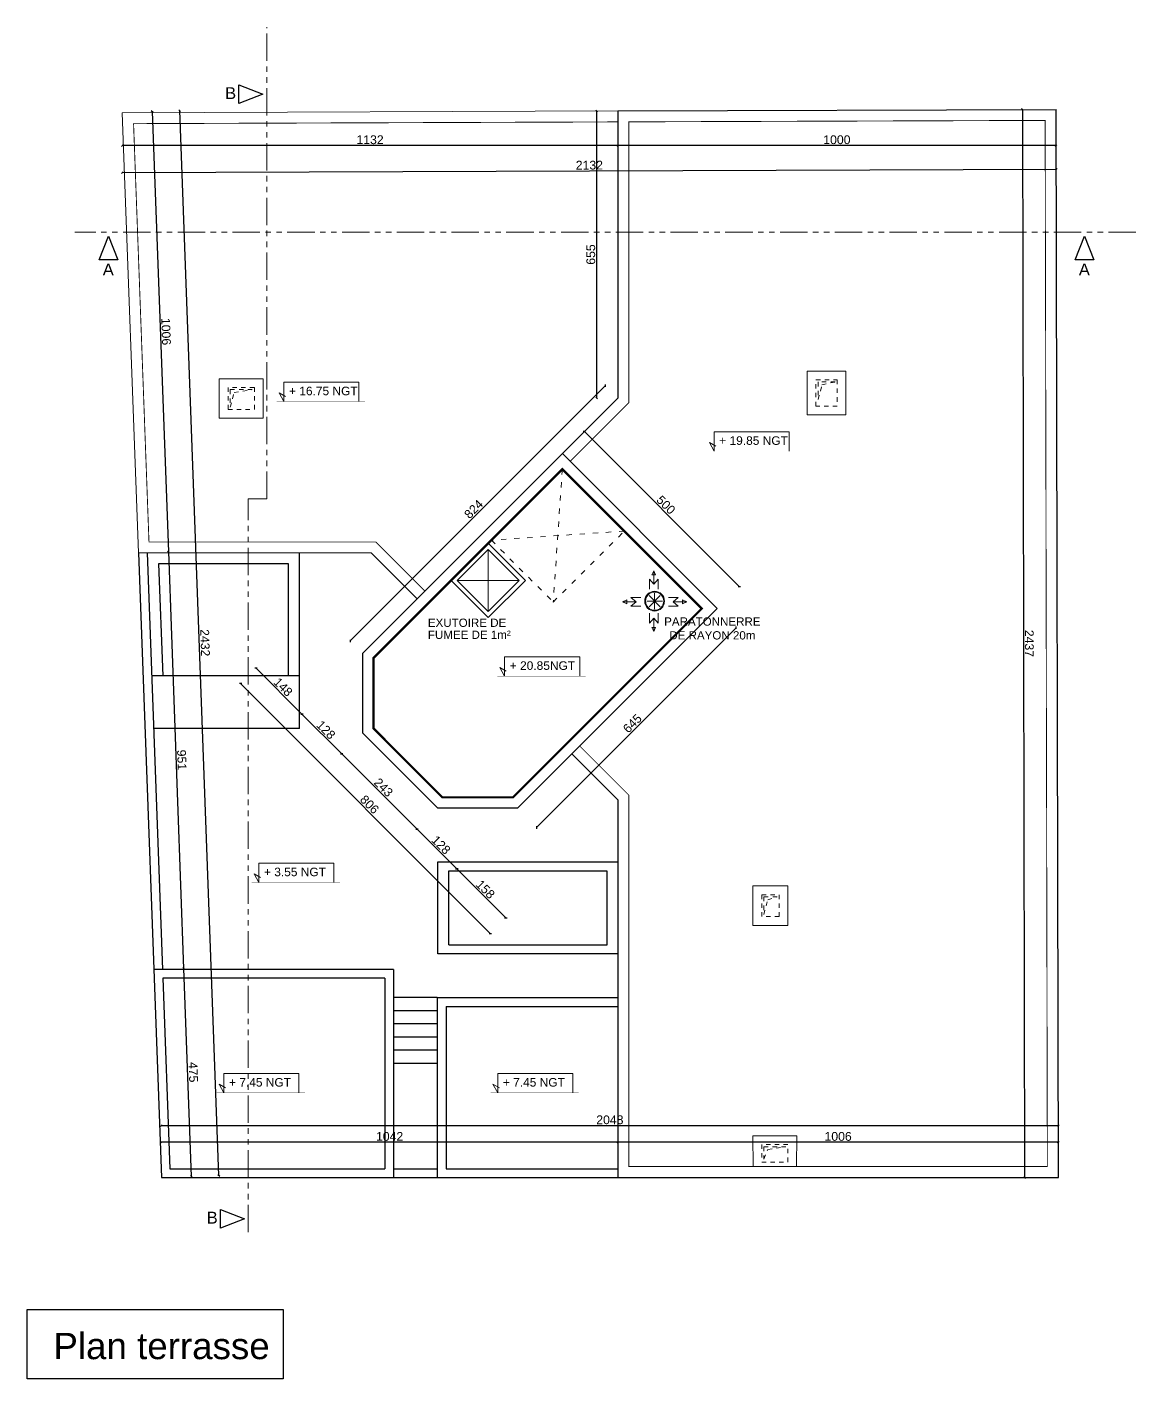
# Model space of a CAD drawing. Header units: millimetres. Extents: x 2804 to 3317, y 6834 to 7064.
# Drawn here: x 2803.87 to 2829.19, y 6915.88 to 6946.74 of the extents above; entities that cross this region are included whole.
import ezdxf

# ---------------------------------------------------------------- set-up
doc = ezdxf.new("R2010")
doc.units = ezdxf.units.MM
doc.header["$PDMODE"] = 1
for name, pattern in [('ACAD_ISO03W100', [30, 12, -18]), ('CONTINU', [0]), ('PHANTOM2', [1.25, 0.625, -0.125, 0.125, -0.125, 0.125, -0.125])]:
    doc.linetypes.add(name, pattern=pattern)
doc.layers.add('$-S-INCENDIE', color=1, linetype='CONTINU')
doc.layers.add('zin texte', color=33, linetype='Continuous')
for name, color, linetype, lineweight in [('cotation', 3, 'Continuous', 30), ('PORT-FEN', 2, 'Continuous', 0), ('SECURITE', 2, 'Continuous', 0), ('SECURITE INCENDIE', 190, 'Continuous', 20), ('structure grt', 150, 'Continuous', 0), ('texte', 3, 'Continuous', 9), ('Trottoires', 140, 'Continuous', 30), ('zin fin', 6, 'Continuous', 9), ('Zin inter', 80, 'ACAD_ISO03W100', 5), ('Zin mur', 30, 'Continuous', 30)]:
    doc.layers.add(name, color=color, linetype=linetype, lineweight=lineweight)
doc.styles.add('ARIAL', font='arial.ttf')
doc.styles.get("Standard").update_dxf_attribs({"font": 'arial.ttf'})
doc.dimstyles.new('cotation 100', dxfattribs={"dimtxt": 0.2, "dimasz": 0.04, "dimexe": 0, "dimexo": 0, "dimgap": 0.03, "dimtad": 1, "dimdec": 0, "dimlfac": 100, "dimdsep": 46, "dimtxsty": 'ARIAL', "dimblk": 'OBLIQUE', "dimcen": 0.09, "dimse1": 1, "dimse2": 1, "dimclrd": 256, "dimclre": 256, "dimclrt": 256, "dimadec": 3, "dimazin": 2, "dimtfac": 1, "dimtdec": 0, "dimtofl": 0, "dimtmove": 1, "dimatfit": 3, "dimfxl": 0, "dimtolj": 1, "dimtzin": 0, "dimlwd": -1, "dimlwe": -1, "dimarcsym": 0})

# ---------------------------------------------------------------- blocks, each defined once
blk = doc.blocks.new('_Oblique')
at = {"color": 0, "linetype": 'ByBlock', "lineweight": -2}
blk.add_line((-0.5, -0.5), (0.5, 0.5), dxfattribs=at)
blk = doc.blocks.new('*D28')
at = {"layer": 'cotation', "transparency": 16777216}
blk.add_line((2812.776, 6928.432), (2811.057, 6930.151), dxfattribs=at)
at = {"layer": 'Defpoints', "color": 0, "transparency": 16777216}
for p in [(2811.533, 6930.628), (2811.057, 6930.151), (2813.253, 6928.908)]:
    blk.add_point(p, dxfattribs=at)
at = {"layer": 'cotation', "transparency": 16777216, "xscale": 0.04, "yscale": 0.04, "zscale": 0.04}
for p, rotation in [((2811.057, 6930.151), 135.0000000000076), ((2812.776, 6928.432), 315.0000000000076)]:
    blk.add_blockref('_Oblique', p, dxfattribs=dict(at, rotation=rotation))
at = {"layer": 'cotation', "transparency": 16777216, "insert": (2812.01, 6929.385), "char_height": 0.2, "attachment_point": 5, "rotation": 315, "style": 'ARIAL'}
blk.add_mtext('\\A1;243', dxfattribs=at)
blk = doc.blocks.new('*D25')
at = {"layer": 'cotation', "transparency": 16777216}
blk.add_line((2817.077, 6938.555), (2811.249, 6932.728), dxfattribs=at)
at = {"layer": 'Defpoints', "color": 0, "transparency": 16777216}
for p in [(2817.361, 6938.271), (2811.249, 6932.728), (2811.533, 6932.444)]:
    blk.add_point(p, dxfattribs=at)
at = {"layer": 'cotation', "transparency": 16777216, "xscale": 0.04, "yscale": 0.04, "zscale": 0.04}
for p, rotation in [((2817.077, 6938.555), 44.99999999991726), ((2811.249, 6932.728), 224.9999999999173)]:
    blk.add_blockref('_Oblique', p, dxfattribs=dict(at, rotation=rotation))
at = {"layer": 'cotation', "transparency": 16777216, "insert": (2814.069, 6935.735), "char_height": 0.2, "attachment_point": 5, "rotation": 45, "style": 'ARIAL'}
blk.add_mtext('\\A1;824', dxfattribs=at)
blk = doc.blocks.new('*D26')
at = {"layer": 'cotation', "transparency": 16777216}
blk.add_line((2815.506, 6928.471), (2820.065, 6933.03), dxfattribs=at)
at = {"layer": 'Defpoints', "color": 0, "transparency": 16777216}
for p in [(2819.628, 6933.467), (2820.065, 6933.03), (2815.069, 6928.908)]:
    blk.add_point(p, dxfattribs=at)
at = {"layer": 'cotation', "transparency": 16777216, "xscale": 0.04, "yscale": 0.04, "zscale": 0.04}
for p, rotation in [((2820.065, 6933.03), 44.99999999992), ((2815.506, 6928.471), 224.99999999992)]:
    blk.add_blockref('_Oblique', p, dxfattribs=dict(at, rotation=rotation))
at = {"layer": 'cotation', "transparency": 16777216, "insert": (2817.692, 6930.844), "char_height": 0.2, "attachment_point": 5, "rotation": 45, "style": 'ARIAL'}
blk.add_mtext('\\A1;645', dxfattribs=at)
blk = doc.blocks.new('*D27')
at = {"layer": 'cotation', "transparency": 16777216}
blk.add_line((2820.132, 6933.971), (2816.597, 6937.507), dxfattribs=at)
at = {"layer": 'Defpoints', "color": 0, "transparency": 16777216}
for p in [(2816.597, 6937.507), (2816.093, 6937.003), (2819.628, 6933.467)]:
    blk.add_point(p, dxfattribs=at)
at = {"layer": 'cotation', "transparency": 16777216, "xscale": 0.04, "yscale": 0.04, "zscale": 0.04}
for p, rotation in [((2816.597, 6937.507), 134.9999999997236), ((2820.132, 6933.971), 314.9999999997236)]:
    blk.add_blockref('_Oblique', p, dxfattribs=dict(at, rotation=rotation))
at = {"layer": 'cotation', "transparency": 16777216, "insert": (2818.458, 6935.833), "char_height": 0.2, "attachment_point": 5, "rotation": 315, "style": 'ARIAL'}
blk.add_mtext('\\A1;500', dxfattribs=at)
blk = doc.blocks.new('*D234')
at = {"layer": 'cotation', "transparency": 16777216}
blk.add_line((2806.05, 6943.417), (2827.371, 6943.493), dxfattribs=at)
at = {"layer": 'Defpoints', "color": 0, "transparency": 16777216}
for p in [(2806.045, 6944.784), (2827.366, 6944.86), (2827.371, 6943.493)]:
    blk.add_point(p, dxfattribs=at)
at = {"layer": 'cotation', "transparency": 16777216, "xscale": 0.04, "yscale": 0.04, "zscale": 0.04}
for p, rotation in [((2827.371, 6943.493), 0.204218012627832), ((2806.05, 6943.417), 180.2042180126278)]:
    blk.add_blockref('_Oblique', p, dxfattribs=dict(at, rotation=rotation))
at = {"layer": 'cotation', "transparency": 16777216, "insert": (2816.71, 6943.587), "char_height": 0.2, "attachment_point": 5, "rotation": 0.2042, "style": 'ARIAL'}
blk.add_mtext('\\A1;2132', dxfattribs=at)
blk = doc.blocks.new('*D235')
at = {"layer": 'cotation', "transparency": 16777216}
blk.add_line((2826.595, 6944.859), (2826.646, 6920.482), dxfattribs=at)
at = {"layer": 'Defpoints', "color": 0, "transparency": 16777216}
for p in [(2827.366, 6944.86), (2826.646, 6920.482), (2827.417, 6920.484)]:
    blk.add_point(p, dxfattribs=at)
at = {"layer": 'cotation', "transparency": 16777216, "xscale": 0.04, "yscale": 0.04, "zscale": 0.04}
for p, rotation in [((2826.595, 6944.859), 90.11912071149199), ((2826.646, 6920.482), 270.119120711492)]:
    blk.add_blockref('_Oblique', p, dxfattribs=dict(at, rotation=rotation))
at = {"layer": 'cotation', "transparency": 16777216, "insert": (2826.753, 6932.671), "char_height": 0.2, "attachment_point": 5, "rotation": 270.1191, "style": 'ARIAL'}
blk.add_mtext('\\A1;2437', dxfattribs=at)
blk = doc.blocks.new('PARATONNERE')
at = {"layer": 'SECURITE INCENDIE'}
for p, q in [((-0.043, 1.542), (-0.137, 1.332)), ((-0.043, 0.861), (-0.043, 1.542)), ((-0.043, 0.861), (-0.043, 1.542)), ((-0.043, 1.542), (0.05, 1.332)), ((-0.258, 0.613), (-0.258, 1.117)), ((-0.258, 1.117), (-0.043, 0.861)), ((-0.137, 1.332), (-0.043, 1.332)), ((0.05, 1.332), (-0.043, 1.332)), ((0.171, 1.117), (-0.043, 0.861)), ((0.171, 0.613), (0.171, 1.117)), ((-1.626, -0.035), (-1.416, 0.059)), ((-1.416, 0.059), (-1.416, -0.035)), ((-0.697, 0.18), (-1.202, 0.18)), ((-1.202, 0.18), (-0.945, -0.035)), ((0.4, 0), (-0.4, 0)), ((-0.283, 0.283), (0.283, -0.283)), ((0.283, 0.283), (-0.283, -0.283)), ((0, 0.4), (0, -0.4)), ((0.697, 0.18), (1.202, 0.18)), ((1.202, 0.18), (0.945, -0.035)), ((1.626, -0.035), (1.416, 0.059)), ((1.416, 0.059), (1.416, -0.035)), ((-0.945, -0.035), (-1.626, -0.035)), ((-0.945, -0.035), (-1.626, -0.035)), ((-1.626, -0.035), (-1.416, -0.128)), ((-1.416, -0.128), (-1.416, -0.035)), ((-1.202, -0.249), (-0.945, -0.035)), ((-0.697, -0.249), (-1.202, -0.249)), ((-0.258, -0.613), (-0.258, -1.117)), ((0.171, -0.613), (0.171, -1.117)), ((0.697, -0.249), (1.202, -0.249)), ((0.945, -0.035), (1.626, -0.035)), ((1.202, -0.249), (0.945, -0.035)), ((0.945, -0.035), (1.626, -0.035)), ((1.626, -0.035), (1.416, -0.128)), ((1.416, -0.128), (1.416, -0.035)), ((-0.258, -1.117), (-0.043, -0.861)), ((-0.043, -1.542), (-0.137, -1.332)), ((-0.137, -1.332), (-0.043, -1.332)), ((-0.043, -0.861), (-0.043, -1.542)), ((0.171, -1.117), (-0.043, -0.861)), ((-0.043, -0.861), (-0.043, -1.542)), ((-0.043, -1.542), (0.05, -1.332)), ((0.05, -1.332), (-0.043, -1.332))]:
    blk.add_line(p, q, dxfattribs=at)
for radius in [0.5, 0.46]:
    blk.add_circle((0, 0), radius, dxfattribs=at)
blk = doc.blocks.new('*D521')
at = {"layer": 'cotation', "transparency": 16777216}
blk.add_line((2816.875, 6944.825), (2816.875, 6938.271), dxfattribs=at)
at = {"layer": 'Defpoints', "color": 0, "transparency": 16777216}
for p in [(2817.361, 6944.825), (2816.875, 6938.271), (2817.361, 6938.271)]:
    blk.add_point(p, dxfattribs=at)
at = {"layer": 'cotation', "transparency": 16777216, "xscale": 0.04, "yscale": 0.04, "zscale": 0.04}
for p, rotation in [((2816.875, 6944.825), 90), ((2816.875, 6938.271), 270)]:
    blk.add_blockref('_Oblique', p, dxfattribs=dict(at, rotation=rotation))
at = {"layer": 'cotation', "transparency": 16777216, "insert": (2816.743, 6941.548), "char_height": 0.2, "attachment_point": 5, "rotation": 90, "style": 'ARIAL'}
blk.add_mtext('\\A1;655', dxfattribs=at)
blk = doc.blocks.new('*D522')
at = {"layer": 'cotation', "transparency": 16777216}
blk.add_line((2806.728, 6944.809), (2807.098, 6934.761), dxfattribs=at)
at = {"layer": 'Defpoints', "color": 0, "transparency": 16777216}
for p in [(2806.045, 6944.784), (2806.415, 6934.736), (2807.098, 6934.761)]:
    blk.add_point(p, dxfattribs=at)
at = {"layer": 'cotation', "transparency": 16777216, "xscale": 0.04, "yscale": 0.04, "zscale": 0.04}
for p, rotation in [((2806.728, 6944.809), 92.10827966792863), ((2807.098, 6934.761), 272.1082796679286)]:
    blk.add_blockref('_Oblique', p, dxfattribs=dict(at, rotation=rotation))
at = {"layer": 'cotation', "transparency": 16777216, "insert": (2807.045, 6939.79), "char_height": 0.2, "attachment_point": 5, "rotation": 272.1083, "style": 'ARIAL'}
blk.add_mtext('\\A1;1006', dxfattribs=at)
blk = doc.blocks.new('*D523')
at = {"layer": 'cotation', "transparency": 16777216}
blk.add_line((2807.098, 6934.761), (2807.447, 6925.255), dxfattribs=at)
at = {"layer": 'Defpoints', "color": 0, "transparency": 16777216}
for p in [(2806.415, 6934.736), (2806.765, 6925.23), (2807.447, 6925.255)]:
    blk.add_point(p, dxfattribs=at)
at = {"layer": 'cotation', "transparency": 16777216, "xscale": 0.04, "yscale": 0.04, "zscale": 0.04}
for p, rotation in [((2807.098, 6934.761), 92.10827966792866), ((2807.447, 6925.255), 272.1082796679286)]:
    blk.add_blockref('_Oblique', p, dxfattribs=dict(at, rotation=rotation))
at = {"layer": 'cotation', "transparency": 16777216, "insert": (2807.405, 6930.013), "char_height": 0.2, "attachment_point": 5, "rotation": 272.1083, "style": 'ARIAL'}
blk.add_mtext('\\A1;951', dxfattribs=at)
blk = doc.blocks.new('*D524')
at = {"layer": 'cotation', "transparency": 16777216}
blk.add_line((2807.447, 6925.255), (2807.622, 6920.506), dxfattribs=at)
at = {"layer": 'Defpoints', "color": 0, "transparency": 16777216}
for p in [(2806.765, 6925.23), (2806.94, 6920.481), (2807.622, 6920.506)]:
    blk.add_point(p, dxfattribs=at)
at = {"layer": 'cotation', "transparency": 16777216, "xscale": 0.04, "yscale": 0.04, "zscale": 0.04}
for p, rotation in [((2807.447, 6925.255), 92.10827966792866), ((2807.622, 6920.506), 272.1082796679286)]:
    blk.add_blockref('_Oblique', p, dxfattribs=dict(at, rotation=rotation))
at = {"layer": 'cotation', "transparency": 16777216, "insert": (2807.667, 6922.885), "char_height": 0.2, "attachment_point": 5, "rotation": 272.1083, "style": 'ARIAL'}
blk.add_mtext('\\A1;475', dxfattribs=at)
blk = doc.blocks.new('*D525')
at = {"layer": 'cotation', "transparency": 16777216}
blk.add_line((2808.252, 6920.529), (2807.357, 6944.833), dxfattribs=at)
at = {"layer": 'Defpoints', "color": 0, "transparency": 16777216}
for p in [(2806.045, 6944.784), (2807.357, 6944.833), (2806.94, 6920.481)]:
    blk.add_point(p, dxfattribs=at)
at = {"layer": 'cotation', "transparency": 16777216, "xscale": 0.04, "yscale": 0.04, "zscale": 0.04}
for p, rotation in [((2807.357, 6944.833), 92.10827966792866), ((2808.252, 6920.529), 272.1082796679286)]:
    blk.add_blockref('_Oblique', p, dxfattribs=dict(at, rotation=rotation))
at = {"layer": 'cotation', "transparency": 16777216, "insert": (2807.936, 6932.686), "char_height": 0.2, "attachment_point": 5, "rotation": 272.1083, "style": 'ARIAL'}
blk.add_mtext('\\A1;2432', dxfattribs=at)
blk = doc.blocks.new('*D526')
at = {"layer": 'cotation', "transparency": 16777216}
blk.add_line((2827.417, 6921.286), (2817.361, 6921.286), dxfattribs=at)
at = {"layer": 'Defpoints', "color": 0, "transparency": 16777216}
for p in [(2817.361, 6921.286), (2817.361, 6920.482), (2827.417, 6920.484)]:
    blk.add_point(p, dxfattribs=at)
at = {"layer": 'cotation', "transparency": 16777216, "xscale": 0.04, "yscale": 0.04, "zscale": 0.04, "rotation": 180}
blk.add_blockref('_Oblique', (2817.361, 6921.286), dxfattribs=at)
at = {"layer": 'cotation', "transparency": 16777216, "xscale": 0.04, "yscale": 0.04, "zscale": 0.04}
blk.add_blockref('_Oblique', (2827.417, 6921.286), dxfattribs=at)
at = {"layer": 'cotation', "transparency": 16777216, "insert": (2822.389, 6921.418), "char_height": 0.2, "attachment_point": 5, "style": 'ARIAL'}
blk.add_mtext('\\A1;1006', dxfattribs=at)
blk = doc.blocks.new('*D527')
at = {"layer": 'cotation', "transparency": 16777216}
blk.add_line((2817.361, 6921.286), (2806.94, 6921.286), dxfattribs=at)
at = {"layer": 'Defpoints', "color": 0, "transparency": 16777216}
for p in [(2806.94, 6921.286), (2806.94, 6920.481), (2817.361, 6920.482)]:
    blk.add_point(p, dxfattribs=at)
at = {"layer": 'cotation', "transparency": 16777216, "xscale": 0.04, "yscale": 0.04, "zscale": 0.04, "rotation": 180}
blk.add_blockref('_Oblique', (2806.94, 6921.286), dxfattribs=at)
at = {"layer": 'cotation', "transparency": 16777216, "xscale": 0.04, "yscale": 0.04, "zscale": 0.04}
blk.add_blockref('_Oblique', (2817.361, 6921.286), dxfattribs=at)
at = {"layer": 'cotation', "transparency": 16777216, "insert": (2812.15, 6921.418), "char_height": 0.2, "attachment_point": 5, "style": 'ARIAL'}
blk.add_mtext('\\A1;1042', dxfattribs=at)
blk = doc.blocks.new('*D528')
at = {"layer": 'cotation', "transparency": 16777216}
blk.add_line((2806.94, 6921.665), (2827.417, 6921.665), dxfattribs=at)
at = {"layer": 'Defpoints', "color": 0, "transparency": 16777216}
for p in [(2827.417, 6921.665), (2806.94, 6920.481), (2827.417, 6920.484)]:
    blk.add_point(p, dxfattribs=at)
at = {"layer": 'cotation', "transparency": 16777216, "xscale": 0.04, "yscale": 0.04, "zscale": 0.04, "rotation": 180}
blk.add_blockref('_Oblique', (2806.94, 6921.665), dxfattribs=at)
at = {"layer": 'cotation', "transparency": 16777216, "xscale": 0.04, "yscale": 0.04, "zscale": 0.04}
blk.add_blockref('_Oblique', (2827.417, 6921.665), dxfattribs=at)
at = {"layer": 'cotation', "transparency": 16777216, "insert": (2817.178, 6921.797), "char_height": 0.2, "attachment_point": 5, "style": 'ARIAL'}
blk.add_mtext('\\A1;2048', dxfattribs=at)
blk = doc.blocks.new('*D529')
at = {"layer": 'cotation', "transparency": 16777216}
blk.add_line((2827.362, 6944.035), (2817.361, 6944.035), dxfattribs=at)
at = {"layer": 'Defpoints', "color": 0, "transparency": 16777216}
for p in [(2817.361, 6944.825), (2827.362, 6944.86), (2817.361, 6944.035)]:
    blk.add_point(p, dxfattribs=at)
at = {"layer": 'cotation', "transparency": 16777216, "xscale": 0.04, "yscale": 0.04, "zscale": 0.04, "rotation": 180}
blk.add_blockref('_Oblique', (2817.361, 6944.035), dxfattribs=at)
at = {"layer": 'cotation', "transparency": 16777216, "xscale": 0.04, "yscale": 0.04, "zscale": 0.04}
blk.add_blockref('_Oblique', (2827.362, 6944.035), dxfattribs=at)
at = {"layer": 'cotation', "transparency": 16777216, "insert": (2822.361, 6944.167), "char_height": 0.2, "attachment_point": 5, "style": 'ARIAL'}
blk.add_mtext('\\A1;1000', dxfattribs=at)
blk = doc.blocks.new('*D530')
at = {"layer": 'cotation', "transparency": 16777216}
blk.add_line((2817.361, 6944.035), (2806.045, 6944.035), dxfattribs=at)
at = {"layer": 'Defpoints', "color": 0, "transparency": 16777216}
for p in [(2806.045, 6944.784), (2817.361, 6944.825), (2806.045, 6944.035)]:
    blk.add_point(p, dxfattribs=at)
at = {"layer": 'cotation', "transparency": 16777216, "xscale": 0.04, "yscale": 0.04, "zscale": 0.04, "rotation": 180}
blk.add_blockref('_Oblique', (2806.045, 6944.035), dxfattribs=at)
at = {"layer": 'cotation', "transparency": 16777216, "xscale": 0.04, "yscale": 0.04, "zscale": 0.04}
blk.add_blockref('_Oblique', (2817.361, 6944.035), dxfattribs=at)
at = {"layer": 'cotation', "transparency": 16777216, "insert": (2811.703, 6944.167), "char_height": 0.2, "attachment_point": 5, "style": 'ARIAL'}
blk.add_mtext('\\A1;1132', dxfattribs=at)
blk = doc.blocks.new('*D531')
at = {"layer": 'cotation', "transparency": 16777216}
blk.add_line((2811.057, 6930.151), (2810.149, 6931.059), dxfattribs=at)
at = {"layer": 'Defpoints', "color": 0, "transparency": 16777216}
for p in [(2811.533, 6932.444), (2810.149, 6931.059), (2811.533, 6930.628)]:
    blk.add_point(p, dxfattribs=at)
at = {"layer": 'cotation', "transparency": 16777216, "xscale": 0.04, "yscale": 0.04, "zscale": 0.04}
for p, rotation in [((2810.149, 6931.059), 135.0000000000076), ((2811.057, 6930.151), 315.0000000000076)]:
    blk.add_blockref('_Oblique', p, dxfattribs=dict(at, rotation=rotation))
at = {"layer": 'cotation', "transparency": 16777216, "insert": (2810.696, 6930.698), "char_height": 0.2, "attachment_point": 5, "rotation": 315, "style": 'ARIAL'}
blk.add_mtext('\\A1;128', dxfattribs=at)
blk = doc.blocks.new('*D532')
at = {"layer": 'cotation', "transparency": 16777216}
blk.add_line((2810.149, 6931.059), (2809.101, 6932.107), dxfattribs=at)
at = {"layer": 'Defpoints', "color": 0, "transparency": 16777216}
for p in [(2811.73, 6934.736), (2811.533, 6932.444), (2809.101, 6932.107)]:
    blk.add_point(p, dxfattribs=at)
at = {"layer": 'cotation', "transparency": 16777216, "xscale": 0.04, "yscale": 0.04, "zscale": 0.04}
for p, rotation in [((2809.101, 6932.107), 135.0000000000076), ((2810.149, 6931.059), 315.0000000000076)]:
    blk.add_blockref('_Oblique', p, dxfattribs=dict(at, rotation=rotation))
at = {"layer": 'cotation', "transparency": 16777216, "insert": (2809.718, 6931.676), "char_height": 0.2, "attachment_point": 5, "rotation": 315, "style": 'ARIAL'}
blk.add_mtext('\\A1;148', dxfattribs=at)
blk = doc.blocks.new('*D533')
at = {"layer": 'cotation', "transparency": 16777216}
blk.add_line((2812.776, 6928.432), (2813.684, 6927.523), dxfattribs=at)
at = {"layer": 'Defpoints', "color": 0, "transparency": 16777216}
for p in [(2813.253, 6928.908), (2815.069, 6928.908), (2813.684, 6927.523)]:
    blk.add_point(p, dxfattribs=at)
at = {"layer": 'cotation', "transparency": 16777216, "xscale": 0.04, "yscale": 0.04, "zscale": 0.04}
for p, rotation in [((2812.776, 6928.432), 135.0000000000076), ((2813.684, 6927.523), 315.0000000000076)]:
    blk.add_blockref('_Oblique', p, dxfattribs=dict(at, rotation=rotation))
at = {"layer": 'cotation', "transparency": 16777216, "insert": (2813.324, 6928.071), "char_height": 0.2, "attachment_point": 5, "rotation": 315, "style": 'ARIAL'}
blk.add_mtext('\\A1;128', dxfattribs=at)
blk = doc.blocks.new('*D534')
at = {"layer": 'cotation', "transparency": 16777216}
blk.add_line((2813.684, 6927.523), (2814.803, 6926.405), dxfattribs=at)
at = {"layer": 'Defpoints', "color": 0, "transparency": 16777216}
for p in [(2815.069, 6928.908), (2817.361, 6928.963), (2814.803, 6926.405)]:
    blk.add_point(p, dxfattribs=at)
at = {"layer": 'cotation', "transparency": 16777216, "xscale": 0.04, "yscale": 0.04, "zscale": 0.04}
for p, rotation in [((2813.684, 6927.523), 135.0000000000076), ((2814.803, 6926.405), 315.0000000000076)]:
    blk.add_blockref('_Oblique', p, dxfattribs=dict(at, rotation=rotation))
at = {"layer": 'cotation', "transparency": 16777216, "insert": (2814.337, 6927.058), "char_height": 0.2, "attachment_point": 5, "rotation": 315, "style": 'ARIAL'}
blk.add_mtext('\\A1;158', dxfattribs=at)
blk = doc.blocks.new('*D535')
at = {"layer": 'cotation', "transparency": 16777216}
blk.add_line((2814.449, 6926.051), (2808.747, 6931.753), dxfattribs=at)
at = {"layer": 'Defpoints', "color": 0, "transparency": 16777216}
for p in [(2811.73, 6934.736), (2808.747, 6931.753), (2817.361, 6928.963)]:
    blk.add_point(p, dxfattribs=at)
at = {"layer": 'cotation', "transparency": 16777216, "xscale": 0.04, "yscale": 0.04, "zscale": 0.04}
for p, rotation in [((2808.747, 6931.753), 135.0000000000076), ((2814.449, 6926.051), 315.0000000000076)]:
    blk.add_blockref('_Oblique', p, dxfattribs=dict(at, rotation=rotation))
at = {"layer": 'cotation', "transparency": 16777216, "insert": (2811.691, 6928.995), "char_height": 0.2, "attachment_point": 5, "rotation": 315, "style": 'ARIAL'}
blk.add_mtext('\\A1;806', dxfattribs=at)

msp = doc.modelspace()

# ---------------------------------------------------------------- linework, layer by layer
at = {"layer": 'cotation'}
for points in [[(2809.253, 6945.207), (2808.71, 6944.994), (2808.71, 6945.42), (2809.253, 6945.207)], [(2805.732, 6941.967), (2805.945, 6941.424), (2805.519, 6941.424), (2805.732, 6941.967)], [(2828.016, 6941.967), (2828.229, 6941.424), (2827.804, 6941.424), (2828.016, 6941.967)], [(2808.834, 6919.54), (2808.291, 6919.327), (2808.291, 6919.753), (2808.834, 6919.54)]]:
    msp.add_lwpolyline(points, dxfattribs=at)
at = {"layer": 'PORT-FEN'}
for points in [[(2809.775, 6938.308), (2809.627, 6938.389), (2809.736, 6938.195), (2809.736, 6938.636), (2811.449, 6938.636), (2811.449, 6938.195)], [(2819.597, 6937.176), (2819.449, 6937.257), (2819.558, 6937.063), (2819.558, 6937.504), (2821.271, 6937.504), (2821.271, 6937.063)], [(2814.814, 6932.04), (2814.666, 6932.121), (2814.775, 6931.926), (2814.775, 6932.367), (2816.489, 6932.367), (2816.489, 6931.926)], [(2809.203, 6927.33), (2809.055, 6927.411), (2809.164, 6927.217), (2809.164, 6927.657), (2810.877, 6927.657), (2810.877, 6927.217)], [(2808.404, 6922.528), (2808.256, 6922.609), (2808.365, 6922.415), (2808.365, 6922.856), (2810.079, 6922.856), (2810.079, 6922.415)], [(2814.657, 6922.528), (2814.509, 6922.609), (2814.618, 6922.415), (2814.618, 6922.856), (2816.331, 6922.856), (2816.331, 6922.415)]]:
    msp.add_lwpolyline(points, dxfattribs=at)
at = {"layer": 'PORT-FEN', "const_width": 0.00566}
for points in [[(2811.587, 6938.195), (2809.571, 6938.195)], [(2821.409, 6937.063), (2819.393, 6937.063)], [(2816.627, 6931.926), (2814.61, 6931.926)], [(2811.015, 6927.217), (2808.999, 6927.217)], [(2810.217, 6922.415), (2808.2, 6922.415)], [(2816.469, 6922.415), (2814.453, 6922.415)]]:
    msp.add_lwpolyline(points, dxfattribs=at)
at = {"layer": 'SECURITE'}
for p, q in [((2815.25, 6934.11), (2814.402, 6934.958)), ((2813.694, 6934.11), (2814.402, 6934.817)), ((2815.109, 6934.11), (2814.402, 6934.817)), ((2814.402, 6934.817), (2814.402, 6933.403)), ((2814.402, 6933.261), (2813.553, 6934.11)), ((2814.402, 6933.403), (2813.694, 6934.11)), ((2813.694, 6934.11), (2815.109, 6934.11)), ((2814.402, 6933.403), (2815.109, 6934.11)), ((2814.402, 6933.261), (2815.25, 6934.11))]:
    msp.add_line(p, q, dxfattribs=at)
at = {"layer": 'texte', "linetype": 'PHANTOM2', "lineweight": 9}
msp.add_line((2829.189, 6942.06), (2804.963, 6942.06), dxfattribs=at)
msp.add_lwpolyline([(2808.924, 6919.231), (2808.924, 6935.968), (2809.343, 6935.968), (2809.343, 6946.74)], dxfattribs=at)
at = {"layer": 'Trottoires'}
for p, q in [((2806.415, 6934.736), (2806.94, 6920.481)), ((2806.615, 6934.736), (2806.965, 6925.23)), ((2810.089, 6930.728), (2810.089, 6934.736)), ((2806.875, 6934.486), (2806.969, 6931.928)), ((2809.839, 6934.486), (2806.875, 6934.486)), ((2809.839, 6931.928), (2809.839, 6934.486)), ((2810.089, 6931.928), (2806.719, 6931.928)), ((2810.089, 6930.728), (2806.763, 6930.728)), ((2813.249, 6927.684), (2817.368, 6927.684)), ((2813.249, 6925.587), (2813.249, 6927.684)), ((2813.499, 6927.484), (2817.111, 6927.484)), ((2813.499, 6925.788), (2813.499, 6927.484)), ((2817.111, 6927.484), (2817.111, 6925.787)), ((2817.111, 6925.787), (2813.499, 6925.787)), ((2817.372, 6925.587), (2813.249, 6925.587)), ((2812.238, 6925.23), (2806.765, 6925.23)), ((2812.038, 6925.03), (2806.972, 6925.03)), ((2806.972, 6925.03), (2807.133, 6920.681)), ((2812.038, 6925.03), (2812.038, 6920.681)), ((2812.238, 6925.23), (2812.238, 6920.481)), ((2813.238, 6924.586), (2812.238, 6924.586)), ((2813.238, 6924.586), (2817.357, 6924.586)), ((2813.238, 6924.586), (2813.238, 6920.482)), ((2813.438, 6924.386), (2817.357, 6924.386)), ((2813.438, 6924.386), (2813.438, 6920.682)), ((2813.238, 6924.286), (2812.238, 6924.286)), ((2813.238, 6923.986), (2812.238, 6923.986)), ((2813.238, 6923.686), (2812.238, 6923.686)), ((2813.238, 6923.386), (2812.238, 6923.386)), ((2813.238, 6923.086), (2812.238, 6923.086)), ((2807.133, 6920.681), (2812.038, 6920.681)), ((2812.238, 6920.681), (2813.238, 6920.682)), ((2813.438, 6920.682), (2817.361, 6920.682)), ((2806.94, 6920.481), (2817.361, 6920.482))]:
    msp.add_line(p, q, dxfattribs=at)
at = {"layer": 'zin fin', "color": 50}
for p, q in [((2806.045, 6944.784), (2817.361, 6944.825)), ((2806.045, 6944.784), (2806.415, 6934.736)), ((2811.73, 6934.736), (2806.415, 6934.736)), ((2811.73, 6934.736), (2812.778, 6933.688))]:
    msp.add_line(p, q, dxfattribs=at)
at = {"layer": 'zin fin'}
for p, q in [((2817.361, 6928.963), (2817.361, 6929.104)), ((2817.361, 6921.031), (2817.361, 6920.485)), ((2827.322, 6920.484), (2827.322, 6920.483)), ((2827.372, 6920.484), (2827.372, 6920.484))]:
    msp.add_line(p, q, dxfattribs=at)
for points, const_width in [([(2817.361, 6944.575), (2806.304, 6944.535), (2806.656, 6934.986), (2811.833, 6934.986), (2812.954, 6933.865)], 0.02), ([(2816.49, 6930.329), (2817.611, 6929.208), (2817.611, 6920.732), (2827.166, 6920.734), (2827.116, 6944.609), (2817.611, 6944.576), (2817.611, 6938.168), (2816.269, 6936.826)], 0.02), ([(2816.093, 6936.649), (2811.783, 6932.34), (2811.783, 6930.731), (2813.356, 6929.158), (2814.965, 6929.158), (2819.275, 6933.467), (2816.093, 6936.649)], 0.05)]:
    msp.add_lwpolyline(points, dxfattribs=dict(at, const_width=const_width))
for points in [[(2822.569, 6937.889), (2821.684, 6937.889), (2821.684, 6938.889), (2822.569, 6938.889)], [(2809.262, 6938.714), (2808.262, 6938.714), (2808.262, 6937.814), (2809.262, 6937.814)], [(2820.444, 6926.236), (2820.444, 6927.136), (2821.244, 6927.136), (2821.244, 6926.236)], [(2821.442, 6920.733), (2821.444, 6921.434), (2820.444, 6921.434), (2820.45, 6920.733)]]:
    msp.add_lwpolyline(points, close=True, dxfattribs=at)
at = {"layer": 'Zin inter', "ltscale": 0.01}
for p, q in [((2816.093, 6936.649), (2815.886, 6933.616)), ((2817.507, 6935.235), (2814.472, 6935.029)), ((2815.886, 6933.616), (2817.507, 6935.235)), ((2814.472, 6935.029), (2815.886, 6933.616))]:
    msp.add_line(p, q, dxfattribs=at)
at = {"layer": 'Zin inter', "ltscale": 0.005}
for points in [[(2822.369, 6938.089), (2821.884, 6938.089), (2821.884, 6938.689), (2822.369, 6938.689), (2822.369, 6938.089)], [(2822.319, 6938.639), (2821.934, 6938.639), (2821.934, 6938.239), (2822.021, 6938.574), (2822.319, 6938.639)], [(2809.012, 6938.464), (2808.512, 6938.464), (2808.512, 6938.064), (2808.599, 6938.399), (2809.012, 6938.464)], [(2820.644, 6926.436), (2820.644, 6926.936), (2821.044, 6926.936), (2821.044, 6926.436), (2820.644, 6926.436)], [(2820.995, 6926.886), (2820.694, 6926.886), (2820.694, 6926.486), (2820.781, 6926.821), (2820.995, 6926.886)], [(2821.244, 6920.834), (2821.244, 6921.234), (2820.644, 6921.234), (2820.644, 6920.834), (2821.244, 6920.834)], [(2821.194, 6921.184), (2820.694, 6921.184), (2820.694, 6920.903), (2820.781, 6921.119), (2821.194, 6921.184)]]:
    msp.add_lwpolyline(points, dxfattribs=at)
msp.add_lwpolyline([(2809.062, 6938.514), (2808.462, 6938.514), (2808.462, 6938.014), (2809.062, 6938.014)], close=True, dxfattribs=at)
at = {"layer": 'Zin mur'}
for p, q in [((2817.361, 6944.825), (2827.366, 6944.86)), ((2827.417, 6920.484), (2827.366, 6944.86)), ((2811.533, 6932.444), (2817.361, 6938.271)), ((2816.093, 6937.003), (2819.628, 6933.467)), ((2815.069, 6928.908), (2819.628, 6933.467)), ((2811.533, 6932.444), (2811.533, 6930.628)), ((2811.533, 6930.628), (2813.253, 6928.908)), ((2817.361, 6929.104), (2816.313, 6930.152)), ((2817.361, 6929.104), (2817.361, 6920.482)), ((2815.069, 6928.908), (2813.253, 6928.908)), ((2817.361, 6928.963), (2817.361, 6928.966)), ((2817.361, 6920.482), (2827.417, 6920.484))]:
    msp.add_line(p, q, dxfattribs=at)
at = {"layer": 'Zin mur', "ltscale": 0.02}
msp.add_line((2817.361, 6944.825), (2817.361, 6938.271), dxfattribs=at)
at = {"layer": 'Zin mur'}
msp.add_lwpolyline([(2809.72, 6915.883), (2803.872, 6915.883), (2803.872, 6917.465), (2809.72, 6917.465)], close=True, dxfattribs=at)

# ---------------------------------------------------------------- block references
at = {"layer": '$-S-INCENDIE', "xscale": 0.45, "yscale": 0.45, "zscale": 0.45}
msp.add_blockref('PARATONNERE', (2818.2, 6933.636), dxfattribs=at)

# ---------------------------------------------------------------- texts
at = {"layer": 'SECURITE', "style": 'ARIAL'}
for s, p in [('EXUTOIRE DE ', (2813.023, 6933.049, 0)), ('FUMEE DE 1m²', (2813.023, 6932.774, 0))]:
    msp.add_text(s, height=0.189, dxfattribs=at).set_placement(p)
at = {"layer": 'SECURITE', "insert": (2819.518, 6933.012), "char_height": 0.189, "attachment_point": 5, "style": 'ARIAL'}
msp.add_mtext('PARATONNERRE \\PDE RAYON 20m', dxfattribs=at)
at = {"layer": 'structure grt', "ltscale": 0.5, "char_height": 0.195, "width": 13.74632, "attachment_point": 1}
for s, insert in [('{\\C1;+ 16.75 NGT}', (2809.853, 6938.531)), ('{\\C1;+ 19.85 NGT}', (2819.675, 6937.399)), ('{\\C1;+ 20.85NGT}', (2814.893, 6932.263)), ('{\\C1;+ 3.55 NGT}', (2809.281, 6927.553)), ('{\\C1;+ 7.45 NGT}', (2808.483, 6922.751)), ('{\\C1;+ 7.45 NGT}', (2814.735, 6922.751))]:
    msp.add_mtext(s, dxfattribs=dict(at, insert=insert))
at = {"layer": 'Zin mur', "insert": (2804.474, 6916.935), "char_height": 0.6, "attachment_point": 1}
msp.add_mtext_dynamic_manual_height_columns('Plan terrasse', width=34.10317, gutter_width=12.5, heights=[0], dxfattribs=at)
at = {"layer": 'zin texte', "char_height": 0.27, "attachment_point": 1}
for s, insert in [('B', (2808.394, 6945.367)), ('A', (2805.601, 6941.342)), ('A', (2827.885, 6941.342)), ('B', (2807.974, 6919.7))]:
    msp.add_mtext_dynamic_manual_height_columns(s, width=34.10317, gutter_width=12.5, heights=[0], dxfattribs=dict(at, insert=insert))

# ---------------------------------------------------------------- dimensions: what is measured, and where the dimension line sits
at = {"layer": 'cotation'}
for base, p1, p2, picture, middle in [((2806.045, 6944.035), (2817.361, 6944.825), (2806.045, 6944.784), '*D530', (2811.703, 6944.167)), ((2817.361, 6944.035), (2827.362, 6944.86), (2817.361, 6944.825), '*D529', (2822.361, 6944.167)), ((2827.417, 6921.665), (2806.94, 6920.481), (2827.417, 6920.484), '*D528', (2817.178, 6921.797)), ((2806.94, 6921.286), (2817.361, 6920.482), (2806.94, 6920.481), '*D527', (2812.15, 6921.418)), ((2817.361, 6921.286), (2827.417, 6920.484), (2817.361, 6920.482), '*D526', (2822.389, 6921.418))]:
    dim = msp.add_linear_dim(base=base, p1=p1, p2=p2, dimstyle='cotation 100', dxfattribs=at)
    dim.commit()
    dim.dimension.update_dxf_attribs({"geometry": picture, "text_midpoint": middle})
for p1, p2, distance, picture, middle in [((2806.045, 6944.784), (2827.366, 6944.86), -1.367, '*D234', (2816.71, 6943.587)), ((2806.0451, 6944.7843), (2806.415, 6934.7357), 0.683, '*D522', (2807.0446, 6939.79)), ((2817.361, 6938.271), (2811.533, 6932.444), -0.402, '*D25', (2814.069, 6935.735)), ((2819.628, 6933.467), (2816.093, 6937.003), -0.713, '*D27', (2818.458, 6935.833)), ((2815.069, 6928.908), (2819.628, 6933.467), -0.618, '*D26', (2817.692, 6930.844)), ((2813.253, 6928.908), (2811.533, 6930.628), 0.674, '*D28', (2812.01, 6929.385))]:
    dim = msp.add_aligned_dim(p1=p1, p2=p2, distance=distance, dimstyle='cotation 100', dxfattribs=at)
    dim.commit()
    dim.dimension.update_dxf_attribs({"geometry": picture, "text_midpoint": middle})
for base, p1, p2, angle, picture, middle in [((2807.357, 6944.833), (2806.94, 6920.481), (2806.045, 6944.784), 92.1083, '*D525', (2807.936, 6932.686)), ((2816.875, 6938.271), (2817.361, 6944.825), (2817.361, 6938.271), 90, '*D521', (2816.743, 6941.548)), ((2807.447, 6925.255), (2806.415, 6934.736), (2806.765, 6925.23), 92.1083, '*D523', (2807.405, 6930.013)), ((2808.747, 6931.753), (2817.361, 6928.963), (2811.73, 6934.736), 315, '*D535', (2811.691, 6928.995)), ((2809.101, 6932.107), (2811.533, 6932.444), (2811.73, 6934.736), 315, '*D532', (2809.718, 6931.676)), ((2810.149, 6931.059), (2811.533, 6930.628), (2811.533, 6932.444), 315, '*D531', (2810.696, 6930.698)), ((2813.684, 6927.523), (2813.253, 6928.908), (2815.069, 6928.908), 315, '*D533', (2813.324, 6928.071)), ((2814.803, 6926.405), (2815.069, 6928.908), (2817.361, 6928.963), 315, '*D534', (2814.337, 6927.058)), ((2807.622, 6920.506), (2806.765, 6925.23), (2806.94, 6920.481), 92.1083, '*D524', (2807.667, 6922.885))]:
    dim = msp.add_linear_dim(base=base, p1=p1, p2=p2, angle=angle, dimstyle='cotation 100', dxfattribs=at)
    dim.commit()
    dim.dimension.update_dxf_attribs({"geometry": picture, "text_midpoint": middle})
dim = msp.add_aligned_dim(p1=(2827.366, 6944.86), p2=(2827.417, 6920.484), distance=-0.77, text='2437', dimstyle='cotation 100', dxfattribs=at)
dim.commit()
dim.dimension.update_dxf_attribs({"geometry": '*D235', "text_midpoint": (2826.753, 6932.671)})

doc.saveas('drawing.dxf')
